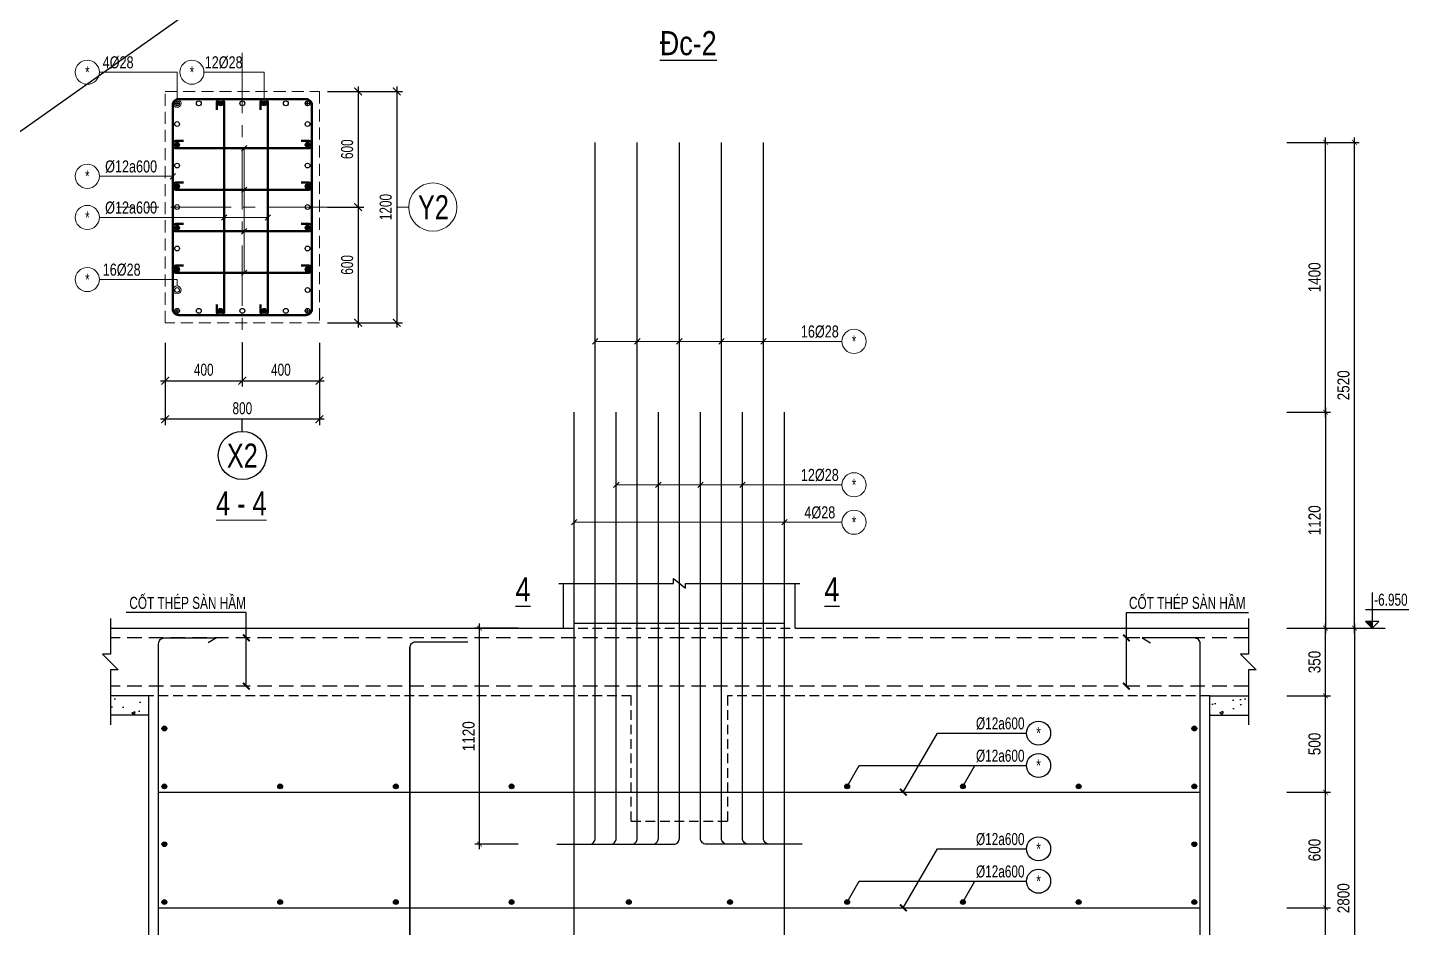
# Model space of a CAD drawing. Extents: x 71 to 2424299, y -14 to 1061502.
# Drawn here: x 1119203 to 1126381, y 524381 to 529046 of the extents above; entities that cross this region are included whole.
import ezdxf
from ezdxf.enums import TextEntityAlignment as Align

# ---------------------------------------------------------------- set-up
doc = ezdxf.new("R2010")
doc.units = 0
doc.header["$LTSCALE"] = 1000
doc.header["$MEASUREMENT"] = 0
doc.header["$PDMODE"] = 3
for name, pattern in [('CENTER', [2, 1.25, -0.25, 0.25, -0.25]), ('CENTER2', [1.125, 0.75, -0.125, 0.125, -0.125]), ('HIDDEN', [0.375, 0.25, -0.125])]:
    doc.linetypes.add(name, pattern=pattern)
doc.layers.get('0').update_dxf_attribs({"linetype": 'CONTINUOUS'})
doc.layers.get('Defpoints').update_dxf_attribs({"linetype": 'CONTINUOUS'})
for name, color, linetype in [('CDC.02.DIM', 1, 'CONTINUOUS'), ('CDC.03.BORDER', 3, 'CONTINUOUS'), ('CDC.04.HIDDEN', 8, 'HIDDEN'), ('CDC.05.STEEL', 4, 'CONTINUOUS'), ('CDC.06.TEXT', 2, 'CONTINUOUS'), ('CDC.10.HATCH', 9, 'CONTINUOUS'), ('CDC.11.NOTE', 8, 'CONTINUOUS'), ('CDC.14.STEELNUM', 9, 'CONTINUOUS'), ('KCS_BORDER', 3, 'CONTINUOUS'), ('KCS_STEEL_SNODE', 6, 'CONTINUOUS'), ('STEEL_NODE', 6, 'CONTINUOUS')]:
    doc.layers.add(name, color=color, linetype=linetype)
for name, color, linetype, lineweight in [('CDC_01.AXIS', 160, 'CENTER2', 13), ('CDC_02.DIM', 1, 'CONTINUOUS', 18), ('CDC_04.HIDDEN', 8, 'HIDDEN', 15), ('CDC_05.STEEL', 4, 'CONTINUOUS', 50), ('CDC_06.TEXT', 2, 'CONTINUOUS', 18), ('CDC_11.NOTE', 8, 'CONTINUOUS', 18), ('CDC_14.STEELNUM', 9, 'CONTINUOUS', 18)]:
    doc.layers.add(name, color=color, linetype=linetype, lineweight=lineweight)
doc.layers.add('KCS_Plotter', color=11, linetype='CONTINUOUS', plot=False)
doc.styles.add('ARIAL', font='arial.ttf', dxfattribs={"width": 0.8})
doc.styles.add('BIGTEXT', font='arial.ttf', dxfattribs={"width": 0.8})
doc.styles.add('KC_BIGTEXT', font='arial.ttf', dxfattribs={"width": 0.7})
doc.styles.add('KC_SMTEXT', font='arial.ttf', dxfattribs={"width": 0.7})
doc.styles.add('KCS_BIGTEXT', font='arial.ttf', dxfattribs={"width": 0.75})
doc.styles.add('KCS_SMTEXT', font='arial.ttf', dxfattribs={"width": 0.7})
doc.dimstyles.new('25', dxfattribs={"dimscale": 25, "dimtxt": 2.5, "dimasz": 1, "dimexe": 1, "dimexo": 0, "dimgap": 1, "dimtad": 1, "dimdec": 0, "dimdsep": 46, "dimtxsty": 'ARIAL', "dimblk": 'ARCHTICK', "dimcen": 1, "dimdle": 1, "dimclrd": 256, "dimclre": 256, "dimclrt": 2, "dimadec": 0, "dimazin": 0, "dimtfac": 0.00072, "dimtdec": 0, "dimtix": 1, "dimtmove": 2, "dimatfit": 3, "dimldrblk": 'ARCHTICK', "dimfxl": 1, "dimtolj": 1, "dimarcsym": 0})
doc.dimstyles.new('KCS_DIM25', dxfattribs={"dimscale": 25, "dimtxt": 2.5, "dimasz": 1.6, "dimexe": 1.2, "dimexo": 0, "dimgap": 1, "dimtad": 1, "dimdec": 0, "dimzin": 0, "dimdsep": 46, "dimtxsty": 'KCS_SMTEXT', "dimblk": 'ARCHTICK', "dimcen": 0, "dimdle": 1, "dimclrd": 256, "dimclre": 256, "dimclrt": 2, "dimadec": 0, "dimazin": 0, "dimtfac": 1, "dimtdec": 0, "dimtix": 1, "dimtmove": 2, "dimatfit": 3, "dimfxl": 1, "dimtolj": 1, "dimtzin": 0, "dimarcsym": 0})

# ---------------------------------------------------------------- blocks, each defined once
blk = doc.blocks.new('_ArchTick')
at = {"color": 0, "linetype": 'ByBlock', "const_width": 0.15}
blk.add_lwpolyline([(-0.5, -0.5), (0.5, 0.5)], dxfattribs=at)
blk = doc.blocks.new('*D148')
at = {"layer": 'CDC.02.DIM', "lineweight": -2, "transparency": 16777216}
for p, q in [((1125731.3, 524481.8), (1125956.3, 524481.8)), ((1125931.3, 523856.8), (1125931.3, 524506.8)), ((1125731.3, 523881.8), (1125956.3, 523881.8))]:
    blk.add_line(p, q, dxfattribs=at)
at = {"layer": 'Defpoints', "color": 0, "transparency": 16777216}
for p in [(1125731.3, 524481.8), (1125931.3, 524481.8), (1125731.3, 523881.8)]:
    blk.add_point(p, dxfattribs=at)
at = {"layer": 'CDC.02.DIM', "lineweight": -2, "transparency": 16777216, "xscale": 25, "yscale": 25, "zscale": 25}
for p, rotation in [((1125931.3, 524481.8), 90), ((1125931.3, 523881.8), 270)]:
    blk.add_blockref('_ArchTick', p, dxfattribs=dict(at, rotation=rotation))
at = {"layer": 'CDC.02.DIM', "color": 2, "transparency": 16777216, "insert": (1125874.4, 524181.8), "char_height": 62.5, "attachment_point": 5, "rotation": 90, "style": 'ARIAL'}
blk.add_mtext('\\A1;600', dxfattribs=at)
blk = doc.blocks.new('*D149')
at = {"layer": 'CDC.02.DIM', "lineweight": -2, "transparency": 16777216}
for p, q in [((1125731.3, 525081.8), (1125956.3, 525081.8)), ((1125931.3, 524456.8), (1125931.3, 525106.8)), ((1125731.3, 524481.8), (1125956.3, 524481.8))]:
    blk.add_line(p, q, dxfattribs=at)
at = {"layer": 'Defpoints', "color": 0, "transparency": 16777216}
for p in [(1125731.3, 525081.8), (1125931.3, 525081.8), (1125731.3, 524481.8)]:
    blk.add_point(p, dxfattribs=at)
at = {"layer": 'CDC.02.DIM', "lineweight": -2, "transparency": 16777216, "xscale": 25, "yscale": 25, "zscale": 25}
for p, rotation in [((1125931.3, 525081.8), 90), ((1125931.3, 524481.8), 270)]:
    blk.add_blockref('_ArchTick', p, dxfattribs=dict(at, rotation=rotation))
at = {"layer": 'CDC.02.DIM', "color": 2, "transparency": 16777216, "insert": (1125874.4, 524781.8), "char_height": 62.5, "attachment_point": 5, "rotation": 90, "style": 'ARIAL'}
blk.add_mtext('\\A1;600', dxfattribs=at)
blk = doc.blocks.new('*D150')
at = {"layer": 'CDC.02.DIM', "lineweight": -2, "transparency": 16777216}
for p, q in [((1125731.3, 525581.8), (1125956.3, 525581.8)), ((1125931.3, 525056.8), (1125931.3, 525606.8)), ((1125731.3, 525081.8), (1125956.3, 525081.8))]:
    blk.add_line(p, q, dxfattribs=at)
at = {"layer": 'Defpoints', "color": 0, "transparency": 16777216}
for p in [(1125731.3, 525581.8), (1125931.3, 525581.8), (1125731.3, 525081.8)]:
    blk.add_point(p, dxfattribs=at)
at = {"layer": 'CDC.02.DIM', "lineweight": -2, "transparency": 16777216, "xscale": 25, "yscale": 25, "zscale": 25}
for p, rotation in [((1125931.3, 525581.8), 90), ((1125931.3, 525081.8), 270)]:
    blk.add_blockref('_ArchTick', p, dxfattribs=dict(at, rotation=rotation))
at = {"layer": 'CDC.02.DIM', "color": 2, "transparency": 16777216, "insert": (1125874.4, 525331.8), "char_height": 62.5, "attachment_point": 5, "rotation": 90, "style": 'ARIAL'}
blk.add_mtext('\\A1;500', dxfattribs=at)
blk = doc.blocks.new('*D151')
at = {"layer": 'CDC.02.DIM', "lineweight": -2, "transparency": 16777216}
for p, q in [((1125731.3, 525931.8), (1125956.3, 525931.8)), ((1125931.3, 525556.8), (1125931.3, 525956.8)), ((1125731.3, 525581.8), (1125956.3, 525581.8))]:
    blk.add_line(p, q, dxfattribs=at)
at = {"layer": 'Defpoints', "color": 0, "transparency": 16777216}
for p in [(1125731.3, 525931.8), (1125931.3, 525931.8), (1125731.3, 525581.8)]:
    blk.add_point(p, dxfattribs=at)
at = {"layer": 'CDC.02.DIM', "lineweight": -2, "transparency": 16777216, "xscale": 25, "yscale": 25, "zscale": 25}
for p, rotation in [((1125931.3, 525931.8), 90), ((1125931.3, 525581.8), 270)]:
    blk.add_blockref('_ArchTick', p, dxfattribs=dict(at, rotation=rotation))
at = {"layer": 'CDC.02.DIM', "color": 2, "transparency": 16777216, "insert": (1125874.3, 525756.8), "char_height": 62.5, "attachment_point": 5, "rotation": 90, "style": 'ARIAL'}
blk.add_mtext('\\A1;350', dxfattribs=at)
blk = doc.blocks.new('*D152')
at = {"layer": 'CDC.02.DIM', "lineweight": -2, "transparency": 16777216}
for p, q in [((1125731.3, 525931.8), (1126106.3, 525931.8)), ((1126081.3, 525956.8), (1126081.3, 523106.8)), ((1125731.3, 523131.8), (1126106.3, 523131.8))]:
    blk.add_line(p, q, dxfattribs=at)
at = {"layer": 'Defpoints', "color": 0, "transparency": 16777216}
for p in [(1125731.3, 525931.8), (1125731.3, 523131.8), (1126081.3, 523131.8)]:
    blk.add_point(p, dxfattribs=at)
at = {"layer": 'CDC.02.DIM', "lineweight": -2, "transparency": 16777216, "xscale": 25, "yscale": 25, "zscale": 25}
for p, rotation in [((1126081.3, 525931.8), 90), ((1126081.3, 523131.8), 270)]:
    blk.add_blockref('_ArchTick', p, dxfattribs=dict(at, rotation=rotation))
at = {"layer": 'CDC.02.DIM', "color": 2, "transparency": 16777216, "insert": (1126024.4, 524531.8), "char_height": 62.5, "attachment_point": 5, "rotation": 90, "style": 'ARIAL'}
blk.add_mtext('\\A1;2800', dxfattribs=at)
blk = doc.blocks.new('*D190')
at = {"layer": 'CDC.02.DIM', "lineweight": -2, "transparency": 16777216}
for p, q in [((1121745.3, 525931.8), (1121520.3, 525931.8)), ((1121545.3, 524786.8), (1121545.3, 525956.8)), ((1121745.3, 524811.8), (1121520.3, 524811.8))]:
    blk.add_line(p, q, dxfattribs=at)
at = {"layer": 'Defpoints', "color": 0, "transparency": 16777216}
for p in [(1121545.3, 525931.8), (1121745.3, 525931.8), (1121745.3, 524811.8)]:
    blk.add_point(p, dxfattribs=at)
at = {"layer": 'CDC.02.DIM', "lineweight": -2, "transparency": 16777216, "xscale": 25, "yscale": 25, "zscale": 25}
for p, rotation in [((1121545.3, 525931.8), 90), ((1121545.3, 524811.8), 270)]:
    blk.add_blockref('_ArchTick', p, dxfattribs=dict(at, rotation=rotation))
at = {"layer": 'CDC.02.DIM', "color": 2, "transparency": 16777216, "insert": (1121488.4, 525371.8), "char_height": 62.5, "attachment_point": 5, "rotation": 90, "style": 'ARIAL'}
blk.add_mtext('\\A1;1120', dxfattribs=at)
blk = doc.blocks.new('*D2112')
at = {"layer": 'CDC_02.DIM', "color": 1, "lineweight": -2, "transparency": 16777216}
for p, q in [((1120757.6, 528716.2), (1120945.8, 528716.2)), ((1120915.8, 528741.2), (1120915.8, 528091.2)), ((1120757.6, 528116.2), (1120945.8, 528116.2))]:
    blk.add_line(p, q, dxfattribs=at)
at = {"layer": 'Defpoints', "color": 0, "transparency": 16777216}
for p in [(1120757.6, 528716.2), (1120757.6, 528116.2), (1120915.8, 528116.2)]:
    blk.add_point(p, dxfattribs=at)
at = {"layer": 'CDC_02.DIM', "color": 1, "lineweight": -2, "transparency": 16777216, "xscale": 40, "yscale": 40, "zscale": 40}
for p, rotation in [((1120915.8, 528716.2), 90), ((1120915.8, 528116.2), 270)]:
    blk.add_blockref('_ArchTick', p, dxfattribs=dict(at, rotation=rotation))
at = {"layer": 'CDC_02.DIM', "color": 2, "transparency": 16777216, "insert": (1120858.9, 528416.2), "char_height": 62.5, "attachment_point": 5, "rotation": 90, "style": 'KCS_SMTEXT'}
blk.add_mtext('\\A1;600', dxfattribs=at)
blk = doc.blocks.new('*D2113')
at = {"layer": 'CDC_02.DIM', "color": 1, "lineweight": -2, "transparency": 16777216}
for p, q in [((1120757.6, 528716.2), (1121145.8, 528716.2)), ((1121115.8, 528741.2), (1121115.8, 527491.2)), ((1120757.6, 527516.2), (1121145.8, 527516.2))]:
    blk.add_line(p, q, dxfattribs=at)
at = {"layer": 'Defpoints', "color": 0, "transparency": 16777216}
for p in [(1120757.6, 528716.2), (1120757.6, 527516.2), (1121115.8, 527516.2)]:
    blk.add_point(p, dxfattribs=at)
at = {"layer": 'CDC_02.DIM', "color": 1, "lineweight": -2, "transparency": 16777216, "xscale": 40, "yscale": 40, "zscale": 40}
for p, rotation in [((1121115.8, 528716.2), 90), ((1121115.8, 527516.2), 270)]:
    blk.add_blockref('_ArchTick', p, dxfattribs=dict(at, rotation=rotation))
at = {"layer": 'CDC_02.DIM', "color": 2, "transparency": 16777216, "insert": (1121058.9, 528116.2), "char_height": 62.5, "attachment_point": 5, "rotation": 90, "style": 'KCS_SMTEXT'}
blk.add_mtext('\\A1;1200', dxfattribs=at)
blk = doc.blocks.new('*D2114')
at = {"layer": 'CDC_02.DIM', "color": 1, "lineweight": -2, "transparency": 16777216}
for p, q in [((1120915.8, 528141.2), (1120915.8, 527491.2)), ((1120757.6, 528116.2), (1120945.8, 528116.2)), ((1120757.6, 527516.2), (1120945.8, 527516.2))]:
    blk.add_line(p, q, dxfattribs=at)
at = {"layer": 'Defpoints', "color": 0, "transparency": 16777216}
for p in [(1120757.6, 528116.2), (1120757.6, 527516.2), (1120915.8, 527516.2)]:
    blk.add_point(p, dxfattribs=at)
at = {"layer": 'CDC_02.DIM', "color": 1, "lineweight": -2, "transparency": 16777216, "xscale": 40, "yscale": 40, "zscale": 40}
for p, rotation in [((1120915.8, 528116.2), 90), ((1120915.8, 527516.2), 270)]:
    blk.add_blockref('_ArchTick', p, dxfattribs=dict(at, rotation=rotation))
at = {"layer": 'CDC_02.DIM', "color": 2, "transparency": 16777216, "insert": (1120858.9, 527816.2), "char_height": 62.5, "attachment_point": 5, "rotation": 90, "style": 'KCS_SMTEXT'}
blk.add_mtext('\\A1;600', dxfattribs=at)
blk = doc.blocks.new('*D2115')
at = {"layer": 'CDC_02.DIM', "color": 1, "lineweight": -2, "transparency": 16777216}
for p, q in [((1119915.4, 527411.9), (1119915.4, 527185.5)), ((1120315.4, 527411.9), (1120315.4, 527185.5)), ((1119890.4, 527215.5), (1120340.4, 527215.5))]:
    blk.add_line(p, q, dxfattribs=at)
at = {"layer": 'Defpoints', "color": 0, "transparency": 16777216}
for p in [(1119915.4, 527411.9), (1120315.4, 527411.9), (1120315.4, 527215.5)]:
    blk.add_point(p, dxfattribs=at)
at = {"layer": 'CDC_02.DIM', "color": 1, "lineweight": -2, "transparency": 16777216, "xscale": 40, "yscale": 40, "zscale": 40, "rotation": 180}
blk.add_blockref('_ArchTick', (1119915.4, 527215.5), dxfattribs=at)
at = {"layer": 'CDC_02.DIM', "color": 1, "lineweight": -2, "transparency": 16777216, "xscale": 40, "yscale": 40, "zscale": 40}
blk.add_blockref('_ArchTick', (1120315.4, 527215.5), dxfattribs=at)
at = {"layer": 'CDC_02.DIM', "color": 2, "transparency": 16777216, "insert": (1120115.4, 527272.4), "char_height": 62.5, "attachment_point": 5, "style": 'KCS_SMTEXT'}
blk.add_mtext('\\A1;400', dxfattribs=at)
blk = doc.blocks.new('*D2116')
at = {"layer": 'CDC_02.DIM', "color": 1, "lineweight": -2, "transparency": 16777216}
for p, q in [((1119915.4, 527411.9), (1119915.4, 526985.5)), ((1120715.4, 527411.9), (1120715.4, 526985.5)), ((1120740.4, 527015.5), (1119890.4, 527015.5))]:
    blk.add_line(p, q, dxfattribs=at)
at = {"layer": 'Defpoints', "color": 0, "transparency": 16777216}
for p in [(1119915.4, 527411.9), (1120715.4, 527411.9), (1119915.4, 527015.5)]:
    blk.add_point(p, dxfattribs=at)
at = {"layer": 'CDC_02.DIM', "color": 1, "lineweight": -2, "transparency": 16777216, "xscale": 40, "yscale": 40, "zscale": 40, "rotation": 180}
blk.add_blockref('_ArchTick', (1119915.4, 527015.5), dxfattribs=at)
at = {"layer": 'CDC_02.DIM', "color": 1, "lineweight": -2, "transparency": 16777216, "xscale": 40, "yscale": 40, "zscale": 40}
blk.add_blockref('_ArchTick', (1120715.4, 527015.5), dxfattribs=at)
at = {"layer": 'CDC_02.DIM', "color": 2, "transparency": 16777216, "insert": (1120315.4, 527072.4), "char_height": 62.5, "attachment_point": 5, "style": 'KCS_SMTEXT'}
blk.add_mtext('\\A1;800', dxfattribs=at)
blk = doc.blocks.new('KC_SNODE_2')
at = {"layer": 'KCS_STEEL_SNODE', "color": 3}
blk.add_circle((0, 0), 12.5, dxfattribs=at)
blk = doc.blocks.new('_Axis name')
at = {"layer": 'CDC.02.DIM'}
blk.add_line((0, 2.5), (0, 0), dxfattribs=at)
blk.add_circle((0, 7.5), 5, dxfattribs=at)
at = {"layer": 'CDC.02.DIM', "color": 4, "style": 'BIGTEXT', "width": 0.75}
blk.add_attdef('.', text='', height=5, dxfattribs=at).set_placement((0, 7.5), align=Align.MIDDLE)
blk = doc.blocks.new('*D2117')
at = {"layer": 'CDC_02.DIM', "color": 1, "lineweight": -2, "transparency": 16777216}
for p, q in [((1120315.4, 527411.9), (1120315.4, 527185.5)), ((1120715.4, 527411.9), (1120715.4, 527185.5)), ((1120290.4, 527215.5), (1120740.4, 527215.5))]:
    blk.add_line(p, q, dxfattribs=at)
at = {"layer": 'Defpoints', "color": 0, "transparency": 16777216}
for p in [(1120315.4, 527411.9), (1120715.4, 527411.9), (1120715.4, 527215.5)]:
    blk.add_point(p, dxfattribs=at)
at = {"layer": 'CDC_02.DIM', "color": 1, "lineweight": -2, "transparency": 16777216, "xscale": 40, "yscale": 40, "zscale": 40, "rotation": 180}
blk.add_blockref('_ArchTick', (1120315.4, 527215.5), dxfattribs=at)
at = {"layer": 'CDC_02.DIM', "color": 1, "lineweight": -2, "transparency": 16777216, "xscale": 40, "yscale": 40, "zscale": 40}
blk.add_blockref('_ArchTick', (1120715.4, 527215.5), dxfattribs=at)
at = {"layer": 'CDC_02.DIM', "color": 2, "transparency": 16777216, "insert": (1120515.4, 527272.4), "char_height": 62.5, "attachment_point": 5, "style": 'KCS_SMTEXT'}
blk.add_mtext('\\A1;400', dxfattribs=at)
blk = doc.blocks.new('KC_SNODE')
at = {"layer": 'KCS_STEEL_SNODE'}
blk.add_hatch(color=256, dxfattribs=at).paths.add_polyline_path([(12.5, 0, 1), (-12.5, 0, 1)])
blk.add_circle((0, 0), 12.5, dxfattribs=at)
blk = doc.blocks.new('*D2124')
at = {"layer": 'CDC.02.DIM', "lineweight": -2, "transparency": 16777216}
for p, q in [((1125731.3, 527051.8), (1125956.3, 527051.8)), ((1125931.3, 527076.8), (1125931.3, 525906.8)), ((1125731.3, 525931.8), (1125956.3, 525931.8))]:
    blk.add_line(p, q, dxfattribs=at)
at = {"layer": 'Defpoints', "color": 0, "transparency": 16777216}
for p in [(1125731.3, 527051.8), (1125731.3, 525931.8), (1125931.3, 525931.8)]:
    blk.add_point(p, dxfattribs=at)
at = {"layer": 'CDC.02.DIM', "lineweight": -2, "transparency": 16777216, "xscale": 25, "yscale": 25, "zscale": 25}
for p, rotation in [((1125931.3, 527051.8), 90), ((1125931.3, 525931.8), 270)]:
    blk.add_blockref('_ArchTick', p, dxfattribs=dict(at, rotation=rotation))
at = {"layer": 'CDC.02.DIM', "color": 2, "transparency": 16777216, "insert": (1125874.4, 526491.8), "char_height": 62.5, "attachment_point": 5, "rotation": 90, "style": 'ARIAL'}
blk.add_mtext('\\A1;1120', dxfattribs=at)
blk = doc.blocks.new('*D2125')
at = {"layer": 'CDC.02.DIM', "lineweight": -2, "transparency": 16777216}
for p, q in [((1125731.3, 528451.8), (1125956.3, 528451.8)), ((1125931.3, 527026.8), (1125931.3, 528476.8)), ((1125731.3, 527051.8), (1125956.3, 527051.8))]:
    blk.add_line(p, q, dxfattribs=at)
at = {"layer": 'Defpoints', "color": 0, "transparency": 16777216}
for p in [(1125731.3, 528451.8), (1125931.3, 528451.8), (1125731.3, 527051.8)]:
    blk.add_point(p, dxfattribs=at)
at = {"layer": 'CDC.02.DIM', "lineweight": -2, "transparency": 16777216, "xscale": 25, "yscale": 25, "zscale": 25}
for p, rotation in [((1125931.3, 528451.8), 90), ((1125931.3, 527051.8), 270)]:
    blk.add_blockref('_ArchTick', p, dxfattribs=dict(at, rotation=rotation))
at = {"layer": 'CDC.02.DIM', "color": 2, "transparency": 16777216, "insert": (1125874.4, 527751.8), "char_height": 62.5, "attachment_point": 5, "rotation": 90, "style": 'ARIAL'}
blk.add_mtext('\\A1;1400', dxfattribs=at)
blk = doc.blocks.new('*D2126')
at = {"layer": 'CDC.02.DIM', "lineweight": -2, "transparency": 16777216}
for p, q in [((1125731.3, 528451.8), (1126106.3, 528451.8)), ((1126081.3, 525906.8), (1126081.3, 528476.8)), ((1125731.3, 525931.8), (1126106.3, 525931.8))]:
    blk.add_line(p, q, dxfattribs=at)
at = {"layer": 'Defpoints', "color": 0, "transparency": 16777216}
for p in [(1125731.3, 528451.8), (1126081.3, 528451.8), (1125731.3, 525931.8)]:
    blk.add_point(p, dxfattribs=at)
at = {"layer": 'CDC.02.DIM', "lineweight": -2, "transparency": 16777216, "xscale": 25, "yscale": 25, "zscale": 25}
for p, rotation in [((1126081.3, 528451.8), 90), ((1126081.3, 525931.8), 270)]:
    blk.add_blockref('_ArchTick', p, dxfattribs=dict(at, rotation=rotation))
at = {"layer": 'CDC.02.DIM', "color": 2, "transparency": 16777216, "insert": (1126024.4, 527191.8), "char_height": 62.5, "attachment_point": 5, "rotation": 90, "style": 'ARIAL'}
blk.add_mtext('\\A1;2520', dxfattribs=at)

msp = doc.modelspace()

# ---------------------------------------------------------------- hatches: boundary and pattern name
at = {"layer": 'CDC.10.HATCH'}
h = msp.add_hatch(dxfattribs=at)
h.set_pattern_fill('AR-CONC', color=256, scale=25, style=0)
h.set_pattern_definition([(50, (-36892.19, 14825.6), (179.315046, -15.688034), [18.75, -206.25]), (355, (-36892.19, 14825.6), (-34.687833, 188.048033), [15, -165]), (100.4514, (-36877.24, 14824.3), (144.627345, 172.359886), [15.935047, -175.285528]), (46.1842, (-36892.19, 14875.6), (266.810262, -41.379754), [28.125, -309.375]), (96.6356, (-36869.95, 14872.15), (233.665676, 243.52947), [23.90257, -262.92825]), (351.1842, (-36892.2, 14875.6), (233.665486, 243.52965), [22.5, -247.5]), (21, (-36867.19, 14863.1), (149.226763, -100.654723), [18.75, -206.25]), (326, (-36867.19, 14863.1), (60.828833, 181.28751), [15, -165]), (71.4514, (-36854.75, 14854.71), (210.055657, 80.632624), [15.935047, -175.285528]), (37.5, (-36892.19, 14825.6), (3.0399638, 83.2234635), [0, -163, 0, -167.5, 0, -165.625]), (7.5, (-36892.19, 14825.6), (65.7673844, 98.602928), [0, -95.5, 0, -159.25, 0, -63.125]), (327.5, (-36947.94, 14825.6), (133.455609, -5.638718), [0, -62.5, 0, -195, 0, -258.75]), (317.5, (-36972.94, 14825.6), (145.796542, 25.026246), [0, -81.25, 0, -129.5, 0, -183.75])])
h.paths.add_polyline_path([(1119831.28, 525581.8), (1119631.28, 525581.8), (1119631.28, 525481.8), (1119831.28, 525481.8)])
h = msp.add_hatch(dxfattribs=at)
h.set_pattern_fill('AR-CONC', color=256, scale=25, style=0)
h.set_pattern_definition([(50, (-36192.19, 14825.6), (179.315046, -15.688034), [18.75, -206.25]), (355, (-36192.19, 14825.6), (-34.687833, 188.048033), [15, -165]), (100.4514, (-36177.24, 14824.3), (144.627345, 172.359886), [15.935047, -175.285528]), (46.1842, (-36192.19, 14875.6), (266.810262, -41.379754), [28.125, -309.375]), (96.6356, (-36169.95, 14872.15), (233.665676, 243.52947), [23.90257, -262.92825]), (351.1842, (-36192.2, 14875.6), (233.665486, 243.52965), [22.5, -247.5]), (21, (-36167.19, 14863.1), (149.226763, -100.654723), [18.75, -206.25]), (326, (-36167.19, 14863.1), (60.828833, 181.28751), [15, -165]), (71.4514, (-36154.75, 14854.71), (210.055657, 80.632624), [15.935047, -175.285528]), (37.5, (-36192.19, 14825.6), (3.0399638, 83.2234635), [0, -163, 0, -167.5, 0, -165.625]), (7.5, (-36192.19, 14825.6), (65.7673844, 98.602928), [0, -95.5, 0, -159.25, 0, -63.125]), (327.5, (-36247.94, 14825.6), (133.455609, -5.638718), [0, -62.5, 0, -195, 0, -258.75]), (317.5, (-36272.94, 14825.6), (145.796542, 25.026246), [0, -81.25, 0, -129.5, 0, -183.75])])
h.paths.add_polyline_path([(1125531.28, 525581.8), (1125331.28, 525581.8), (1125331.28, 525481.8), (1125531.28, 525481.8)])
at = {"layer": 'CDC.11.NOTE'}
msp.add_hatch(color=256, dxfattribs=at).paths.add_polyline_path([(1126173.45, 525966.8), (1126138.45, 525966.8), (1126173.45, 525931.8)])

# ---------------------------------------------------------------- linework, layer by layer
at = {"layer": 'CDC.03.BORDER'}
for p, q in [((1120311.03, 528406.83), (1120339.15, 528434.95)), ((1119941.3, 528261.66), (1119969.42, 528289.79)), ((1120311.03, 528191.62), (1120339.15, 528219.75)), ((1120207.07, 528048.28), (1120235.19, 528076.41)), ((1120433.61, 528048.28), (1120461.73, 528076.41)), ((1120311.03, 527976.42), (1120339.15, 528004.55)), ((1120311.03, 527761.22), (1120339.15, 527789.34)), ((1122131.22, 527405.73), (1122159.34, 527433.85)), ((1122349.22, 527405.73), (1122377.34, 527433.85)), ((1122567.22, 527405.73), (1122595.34, 527433.85)), ((1122785.22, 527405.73), (1122813.34, 527433.85)), ((1123003.22, 527405.73), (1123031.34, 527433.85)), ((1122240.22, 526661.74), (1122268.34, 526689.87)), ((1122458.22, 526661.74), (1122486.34, 526689.87)), ((1122676.22, 526661.74), (1122704.34, 526689.87)), ((1122894.22, 526661.74), (1122922.34, 526689.87)), ((1122022.22, 526467.59), (1122050.34, 526495.71)), ((1123112.22, 526467.59), (1123140.34, 526495.71)), ((1121981.28, 525931.8), (1121981.28, 526164.69)), ((1123181.28, 525931.8), (1123181.28, 526164.69)), ((1119631.28, 525931.8), (1121981.28, 525931.8)), ((1123181.28, 525931.8), (1125531.28, 525931.8)), ((1119831.28, 523131.8), (1119831.28, 525581.8)), ((1125331.28, 523131.8), (1125331.28, 525581.8))]:
    msp.add_line(p, q, dxfattribs=at)
at = {"layer": 'CDC.04.HIDDEN', "ltscale": 0.2}
for p, q in [((1121981.28, 525931.8), (1123181.28, 525931.8)), ((1122331.28, 525581.8), (1119831.28, 525581.8)), ((1122331.28, 524931.8), (1122331.28, 525581.8)), ((1125331.28, 525581.8), (1122831.28, 525581.8)), ((1122831.28, 525581.8), (1122831.28, 524931.8)), ((1122331.28, 524931.8), (1122831.28, 524931.8))]:
    msp.add_line(p, q, dxfattribs=at)
at = {"layer": 'CDC.05.STEEL', "ltscale": 0.3}
for p, q in [((1123126.28, 525956.8), (1122036.28, 525956.8)), ((1120181.28, 525881.8), (1120137.98, 525856.8)), ((1124981.28, 525881.8), (1125024.58, 525856.8)), ((1119881.28, 525081.8), (1125281.28, 525081.8)), ((1119881.28, 524481.8), (1125281.28, 524481.8))]:
    msp.add_line(p, q, dxfattribs=at)
at = {"layer": 'CDC.05.STEEL', "linetype": 'HIDDEN', "ltscale": 0.3}
for p, q in [((1125531.28, 525881.8), (1119631.28, 525881.8)), ((1125531.28, 525631.8), (1119631.28, 525631.8))]:
    msp.add_line(p, q, dxfattribs=at)
at = {"layer": 'CDC.05.STEEL', "ltscale": 0.3}
for points in [[(1121945.28, 524811.8), (1122115.28, 524811.8, 0.4142136), (1122145.28, 524841.8), (1122145.28, 528451.8)], [(1122163.28, 524811.8), (1122333.28, 524811.8, 0.4142136), (1122363.28, 524841.8), (1122363.28, 528451.8)], [(1122381.28, 524811.8), (1122551.28, 524811.8, 0.4142136), (1122581.28, 524841.8), (1122581.28, 528451.8)], [(1122999.28, 524811.8), (1122829.28, 524811.8, -0.4142136), (1122799.28, 524841.8), (1122799.28, 528451.8)], [(1123217.28, 524811.8), (1123047.28, 524811.8, -0.4142136), (1123017.28, 524841.8), (1123017.28, 528451.8)], [(1121836.28, 523338.8), (1122006.28, 523338.8, 0.4142136), (1122036.28, 523368.8), (1122036.28, 527051.8)], [(1122890.28, 524811.8), (1122720.28, 524811.8, -0.4142136), (1122690.28, 524841.8), (1122690.28, 527051.8)], [(1119881.28, 523311.8), (1119881.28, 525851.8, -0.4142136), (1119911.28, 525881.8), (1120181.28, 525881.8)], [(1121184.53, 523368.8), (1121184.53, 525831.8, -0.4142136), (1121214.53, 525861.8), (1121484.53, 525861.8)], [(1121184.53, 525831.8), (1121184.53, 523368.8, 0.4142136), (1121214.53, 523338.8), (1121484.53, 523338.8)], [(1125281.28, 523311.8), (1125281.28, 525851.8, 0.4142136), (1125251.28, 525881.8), (1124981.28, 525881.8)]]:
    msp.add_lwpolyline(points, format="xyb", dxfattribs=at)
at = {"layer": 'CDC.05.STEEL', "ltscale": 0.3, "elevation": 0}
for points in [[(1122054.28, 524811.8), (1122224.28, 524811.8, 0.4142136), (1122254.28, 524841.8), (1122254.28, 527051.8)], [(1122272.28, 524811.8), (1122442.28, 524811.8, 0.4142136), (1122472.28, 524841.8), (1122472.28, 527051.8)], [(1123108.28, 524811.8), (1122938.28, 524811.8, -0.4142136), (1122908.28, 524841.8), (1122908.28, 527051.8)], [(1123326.28, 523338.8), (1123156.28, 523338.8, -0.4142136), (1123126.28, 523368.8), (1123126.28, 527051.8)]]:
    msp.add_lwpolyline(points, format="xyb", dxfattribs=at)
at = {"layer": 'CDC.05.STEEL', "const_width": 12.3}
for points in [[(1119911.28, 525417.96, 1), (1119911.28, 525405.65, 1)], [(1125251.28, 525417.96, -1), (1125251.28, 525405.65, -1)], [(1119911.28, 525117.96, 1), (1119911.28, 525105.65, 1)], [(1120511.28, 525117.96, 1), (1120511.28, 525105.65, 1)], [(1121111.28, 525117.96, 1), (1121111.28, 525105.65, 1)], [(1121711.28, 525117.96, 1), (1121711.28, 525105.65, 1)], [(1123451.28, 525117.96, -1), (1123451.28, 525105.65, -1)], [(1124051.28, 525117.96, -1), (1124051.28, 525105.65, -1)], [(1124651.28, 525117.96, -1), (1124651.28, 525105.65, -1)], [(1125251.28, 525117.96, -1), (1125251.28, 525105.65, -1)], [(1119911.28, 524817.96, 1), (1119911.28, 524805.65, 1)], [(1125251.28, 524817.96, -1), (1125251.28, 524805.65, -1)], [(1119911.28, 524517.96, 1), (1119911.28, 524505.65, 1)], [(1120511.28, 524517.96, 1), (1120511.28, 524505.65, 1)], [(1121111.28, 524517.96, 1), (1121111.28, 524505.65, 1)], [(1121711.28, 524517.96, 1), (1121711.28, 524505.65, 1)], [(1122319.03, 524517.96, 1), (1122319.03, 524505.65, 1)], [(1122843.53, 524517.96, -1), (1122843.53, 524505.65, -1)], [(1123451.28, 524517.96, -1), (1123451.28, 524505.65, -1)], [(1124051.28, 524517.96, -1), (1124051.28, 524505.65, -1)], [(1124651.28, 524517.96, -1), (1124651.28, 524505.65, -1)], [(1125251.28, 524517.96, -1), (1125251.28, 524505.65, -1)]]:
    msp.add_lwpolyline(points, format="xyb", close=True, dxfattribs=at)
at = {"layer": 'CDC.05.STEEL'}
for centre in [(1119911.28, 525411.8), (1125251.28, 525411.8), (1119911.28, 525111.8), (1120511.28, 525111.8), (1121111.28, 525111.8), (1121711.28, 525111.8), (1123451.28, 525111.8), (1124051.28, 525111.8), (1124651.28, 525111.8), (1125251.28, 525111.8), (1119911.28, 524811.8), (1125251.28, 524811.8), (1119911.28, 524511.8), (1120511.28, 524511.8), (1121111.28, 524511.8), (1121711.28, 524511.8), (1122319.03, 524511.8), (1122843.53, 524511.8), (1123451.28, 524511.8), (1124051.28, 524511.8), (1124651.28, 524511.8), (1125251.28, 524511.8)]:
    msp.add_circle(centre, 12.53, dxfattribs=at)
at = {"layer": 'CDC.11.NOTE'}
for p, q in [((1126173.45, 526118.1), (1126173.45, 525931.8)), ((1126138.64, 526029.29), (1126363.71, 526029.29)), ((1126106.28, 525931.8), (1126240.61, 525931.8)), ((1119831.28, 525581.8), (1119631.28, 525581.8)), ((1125331.28, 525581.8), (1125531.28, 525581.8)), ((1119831.28, 525481.8), (1119631.28, 525481.8)), ((1125331.28, 525481.8), (1125531.28, 525481.8))]:
    msp.add_line(p, q, dxfattribs=at)
for points in [[(1119631.28, 525981.8), (1119631.28, 525796.8), (1119591.28, 525796.8), (1119671.28, 525716.8), (1119631.28, 525716.8), (1119631.28, 525431.8)], [(1120335.99, 525631.8), (1120335.99, 526012.7), (1119712.36, 526012.7)], [(1124898.82, 525631.8), (1124898.82, 526012.7), (1125532.49, 526012.7)], [(1125531.28, 525981.8), (1125531.28, 525796.8), (1125491.28, 525796.8), (1125571.28, 525716.8), (1125531.28, 525716.8), (1125531.28, 525431.8)], [(1126138.45, 525966.8), (1126173.45, 525931.8), (1126208.45, 525966.8), (1126138.45, 525966.8)], [(1123742.14, 525081.8), (1123918.87, 525387.91), (1124380.99, 525387.91)], [(1123451.28, 525111.8), (1123513.8, 525220.1), (1124380.99, 525220.1)], [(1124051.28, 525111.8), (1124113.8, 525220.1), (1124380.99, 525220.1)], [(1123742.14, 524481.8), (1123918.87, 524787.91), (1124380.99, 524787.91)], [(1123451.28, 524511.8), (1123513.8, 524620.1), (1124380.99, 524620.1)], [(1124051.28, 524511.8), (1124113.8, 524620.1), (1124380.99, 524620.1)]]:
    msp.add_lwpolyline(points, dxfattribs=at)
at = {"layer": 'CDC.11.NOTE', "const_width": 10}
for points in [[(1120318.82, 525898.97), (1120353.15, 525864.64)], [(1124881.65, 525898.97), (1124915.98, 525864.64)], [(1120318.82, 525648.97), (1120353.15, 525614.64)], [(1124881.65, 525648.97), (1124915.98, 525614.64)], [(1123724.98, 525098.97), (1123759.3, 525064.64)], [(1123724.98, 524498.97), (1123759.3, 524464.64)]]:
    msp.add_lwpolyline(points, dxfattribs=at)
at = {"layer": 'CDC.14.STEELNUM'}
for centre in [(1124443.49, 525387.91), (1124443.49, 525220.1), (1124443.49, 524787.91), (1124443.49, 524620.1)]:
    msp.add_circle(centre, 62.5, dxfattribs=at)
at = {"layer": 'CDC_01.AXIS', "linetype": 'CENTER', "ltscale": 0.25}
for p, q in [((1120315.36, 528916.21), (1120315.36, 527314.86)), ((1120757.59, 528116.21), (1119666.93, 528116.21))]:
    msp.add_line(p, q, dxfattribs=at)
at = {"layer": 'CDC_02.DIM'}
msp.add_line((1121115.78, 528116.21), (1121178.28, 528116.21), dxfattribs=at)
msp.add_circle((1121303.28, 528116.21), 125, dxfattribs=at)
at = {"layer": 'CDC_04.HIDDEN', "ltscale": 0.25}
msp.add_lwpolyline([(1120715.36, 528716.21), (1120715.36, 527516.21), (1119915.36, 527516.21), (1119915.36, 528716.21)], close=True, dxfattribs=at)
at = {"layer": 'CDC_05.STEEL'}
msp.add_lwpolyline([(1119955.36, 528646.21), (1119955.36, 527586.21, 0.4142136), (1119985.36, 527556.21), (1120645.62, 527556.21, 0.4142136), (1120675.62, 527586.21), (1120675.62, 528646.21, 0.4142136), (1120645.62, 528676.21), (1119985.36, 528676.21, 0.4142136)], format="xyb", close=True, dxfattribs=at)
for points in [[(1120182.98, 527611.32), (1120182.98, 527571.95, 0.4142136), (1120199.23, 527555.69), (1120204.87, 527555.69, 0.4142136), (1120221.13, 527571.95), (1120221.13, 528659.95, 0.4142136), (1120204.87, 528676.21), (1120199.23, 528676.21, 0.4142136), (1120182.98, 528659.95), (1120182.98, 528620.9)], [(1120409.52, 527611.32), (1120409.52, 527571.95, 0.4142136), (1120425.77, 527555.69), (1120431.41, 527555.69, 0.4142136), (1120447.67, 527571.95), (1120447.67, 528659.95, 0.4142136), (1120431.41, 528676.21), (1120425.77, 528676.21, 0.4142136), (1120409.52, 528659.95), (1120409.52, 528620.9)], [(1120010.73, 528459.04), (1119971.36, 528459.04, 0.4142136), (1119955.1, 528442.78), (1119955.1, 528437.14, 0.4142136), (1119971.36, 528420.89), (1120659.36, 528420.89, 0.4142136), (1120675.62, 528437.14), (1120675.62, 528442.78, 0.4142136), (1120659.36, 528459.04), (1120620.31, 528459.04)], [(1120010.73, 528243.84), (1119971.36, 528243.84, 0.4142136), (1119955.1, 528227.58), (1119955.1, 528221.94, 0.4142136), (1119971.36, 528205.69), (1120659.36, 528205.69, 0.4142136), (1120675.62, 528221.94), (1120675.62, 528227.58, 0.4142136), (1120659.36, 528243.84), (1120620.31, 528243.84)], [(1120010.73, 528028.64), (1119971.36, 528028.64, 0.4142136), (1119955.1, 528012.38), (1119955.1, 528006.74, 0.4142136), (1119971.36, 527990.48), (1120659.36, 527990.48, 0.4142136), (1120675.62, 528006.74), (1120675.62, 528012.38, 0.4142136), (1120659.36, 528028.64), (1120620.31, 528028.64)], [(1120010.73, 527813.43), (1119971.36, 527813.43, 0.4142136), (1119955.1, 527797.18), (1119955.1, 527791.54, 0.4142136), (1119971.36, 527775.28), (1120659.36, 527775.28, 0.4142136), (1120675.62, 527791.54), (1120675.62, 527797.18, 0.4142136), (1120659.36, 527813.43), (1120620.31, 527813.43)]]:
    msp.add_lwpolyline(points, format="xyb", dxfattribs=at)
at = {"layer": 'CDC_11.NOTE'}
for p, q in [((1120325.09, 528420.89), (1120325.09, 527775.28)), ((1122145.28, 527419.79), (1123424.16, 527419.79)), ((1122254.28, 526675.81), (1123424.16, 526675.81)), ((1122036.28, 526481.65), (1123424.16, 526481.65))]:
    msp.add_line(p, q, dxfattribs=at)
for points in [[(1119977.1, 528675.05), (1119977.1, 528815.54), (1119574.25, 528815.54)], [(1120428.01, 528654.01), (1120428.13, 528815.54), (1120116.42, 528815.54)], [(1119955.36, 528275.73), (1119574.25, 528275.73)], [(1120447.67, 528062.35), (1119574.25, 528062.35)], [(1119977.1, 527707.15), (1119977.1, 527740.37), (1119574.25, 527740.37)]]:
    msp.add_lwpolyline(points, dxfattribs=at)
at = {"layer": 'CDC_11.NOTE', "color": 1}
for centre in [(1119977.1, 528654.21), (1119977.1, 527686.32)]:
    msp.add_circle(centre, 20.83, dxfattribs=at)
at = {"layer": 'CDC_14.STEELNUM'}
for centre in [(1119511.75, 528815.54), (1120053.92, 528815.54), (1119511.75, 528275.73), (1119511.75, 528062.35), (1119511.75, 527740.37), (1123486.66, 527419.79), (1123486.66, 526675.81), (1123486.66, 526481.65)]:
    msp.add_circle(centre, 62.5, dxfattribs=at)
at = {"layer": 'KCS_BORDER', "color": 1}
msp.add_lwpolyline([(1121956.28, 526164.69), (1122550.03, 526164.69), (1122550.03, 526189.69), (1122612.53, 526139.69), (1122612.53, 526164.69), (1123206.28, 526164.69)], dxfattribs=at)
at = {"layer": 'KCS_Plotter'}
msp.add_line((1130204.55, 536307.16), (1109179.55, 521457.16), dxfattribs=at)
at = {"layer": 'STEEL_NODE'}
for p, q in [((1119964.6, 528654.21), (1119989.6, 528654.21)), ((1119977.1, 528641.71), (1119977.1, 528666.71)), ((1120641.13, 528654.21), (1120666.13, 528654.21)), ((1120653.63, 528641.71), (1120653.63, 528666.71)), ((1119964.6, 527578.2), (1119989.6, 527578.2)), ((1119977.1, 527565.7), (1119977.1, 527590.7)), ((1120641.13, 527578.2), (1120666.13, 527578.2)), ((1120653.63, 527565.7), (1120653.63, 527590.7))]:
    msp.add_line(p, q, dxfattribs=at)

# ---------------------------------------------------------------- block references
at = {"layer": 'CDC_02.DIM'}
ref = msp.add_blockref('_Axis name', (1120315.36, 527015.52), dxfattribs=dict(at, xscale=25, yscale=25, zscale=25, rotation=180))
ref.add_attrib('.', 'X2', dxfattribs={"color": 4, "height": 125, "style": 'KCS_BIGTEXT', "width": 0.75}).set_placement((1120315.36, 526828.02), align=Align.MIDDLE)
at = {"layer": 'STEEL_NODE'}
for name, p in [('KC_SNODE_2', (1119977.1, 528654.21)), ('KC_SNODE_2', (1120089.85, 528654.21)), ('KC_SNODE', (1120202.5, 528654.01)), ('KC_SNODE_2', (1120202.61, 528654.21)), ('KC_SNODE_2', (1120315.36, 528654.21)), ('KC_SNODE', (1120428.01, 528654.01)), ('KC_SNODE_2', (1120428.12, 528654.21)), ('KC_SNODE_2', (1120540.87, 528654.21)), ('KC_SNODE_2', (1119977.1, 528546.61)), ('KC_SNODE_2', (1119977.1, 528439.01)), ('KC_SNODE', (1119977.1, 528439.01)), ('KC_SNODE', (1120653.63, 528439.01)), ('KC_SNODE_2', (1119977.1, 528331.41)), ('KC_SNODE_2', (1119977.1, 528223.81)), ('KC_SNODE', (1119977.1, 528223.81)), ('KC_SNODE', (1120653.63, 528223.81)), ('KC_SNODE_2', (1119977.1, 528116.21)), ('KC_SNODE_2', (1119977.1, 528008.61)), ('KC_SNODE', (1119977.1, 528008.61)), ('KC_SNODE', (1120653.63, 528008.61)), ('KC_SNODE_2', (1119977.1, 527901.01)), ('KC_SNODE_2', (1119977.1, 527793.41)), ('KC_SNODE', (1119977.1, 527793.41)), ('KC_SNODE', (1120653.63, 527793.41)), ('KC_SNODE_2', (1119977.1, 527685.8)), ('KC_SNODE', (1120202.5, 527578)), ('KC_SNODE', (1120428.01, 527578))]:
    msp.add_blockref(name, p, dxfattribs=at)
at = {"layer": 'STEEL_NODE', "rotation": 180}
for p in [(1120653.63, 528654.21), (1120653.63, 528546.61), (1120653.63, 528439.01), (1120653.63, 528331.41), (1120653.63, 528223.81), (1120653.63, 528116.21), (1120653.63, 528008.61), (1120653.63, 527901.01), (1120653.63, 527793.41), (1120653.63, 527685.8), (1119977.1, 527578.2), (1120089.85, 527578.2), (1120202.61, 527578.2), (1120315.36, 527578.2), (1120428.12, 527578.2), (1120540.87, 527578.2), (1120653.63, 527578.2)]:
    msp.add_blockref('KC_SNODE_2', p, dxfattribs=at)

# ---------------------------------------------------------------- texts
at = {"layer": 'CDC.06.TEXT', "style": 'ARIAL'}
for s, height, width, p in [('%%UĐc-2', 125, 0.8, (1122627.19, 528966.25)), ('%%U4', 125, 0.8, (1121770.57, 526133.91)), ('%%U4', 125, 0.8, (1123371.78, 526133.91)), ('CỐT THÉP SÀN HẦM', 62.5, 0.7, (1120031.83, 526063.47)), ('CỐT THÉP SÀN HẦM', 62.5, 0.7, (1125214.53, 526063.47)), ('-6.950', 62.5, 0.7, (1126270.27, 526080.06)), ('%%C12a600', 62.5, 0.7, (1124244.88, 525438.68)), ('%%C12a600', 62.5, 0.7, (1124244.88, 525270.87)), ('%%C12a600', 62.5, 0.7, (1124244.88, 524838.68)), ('%%C12a600', 62.5, 0.7, (1124244.88, 524670.87))]:
    msp.add_text(s, height=height, dxfattribs=dict(at, width=width)).set_placement(p, align=Align.MIDDLE_CENTER)
at = {"layer": 'CDC.14.STEELNUM', "style": 'ARIAL', "width": 0.7}
for p in [(1124443.49, 525387.91), (1124443.49, 525220.1), (1124443.49, 524787.91), (1124443.49, 524620.1)]:
    msp.add_text('*', height=62.5, dxfattribs=at).set_placement(p, align=Align.MIDDLE_CENTER)
at = {"layer": 'CDC_02.DIM', "color": 4, "style": 'KCS_BIGTEXT', "text_generation_flag": 6, "width": 0.75}
msp.add_attdef('Y2', text='.', height=125, rotation=180, dxfattribs=at).set_placement((1121306.2, 528116.21), align=Align.MIDDLE)
at = {"layer": 'CDC_06.TEXT', "style": 'KC_SMTEXT', "width": 0.75}
for s, p in [('4%%C28', (1119671.48, 528835.54)), ('12%%C28', (1120218.63, 528835.54)), ('%%C12a600', (1119738.79, 528295.73)), ('%%C12a600', (1119738.79, 528082.35)), ('16%%C28', (1119689.88, 527760.37)), ('16%%C28', (1123309.47, 527439.79)), ('12%%C28', (1123309.47, 526695.81)), ('4%%C28', (1123309.47, 526501.65))]:
    msp.add_text(s, height=62.5, dxfattribs=at).set_placement(p, align=Align.CENTER)
at = {"layer": 'CDC_06.TEXT', "color": 4, "style": 'KC_BIGTEXT', "width": 0.75}
msp.add_text('%%U4 - 4', height=125, dxfattribs=at).set_placement((1120310.13, 526516.88), align=Align.CENTER)
at = {"layer": 'CDC_14.STEELNUM', "style": 'KC_SMTEXT', "width": 0.65}
for p in [(1119511.75, 528815.54), (1120053.92, 528815.54), (1119511.75, 528275.73), (1119511.75, 528062.35), (1119511.75, 527740.37), (1123486.66, 527419.79), (1123486.66, 526675.81), (1123486.66, 526481.65)]:
    msp.add_text('*', height=62.5, dxfattribs=at).set_placement(p, align=Align.MIDDLE_CENTER)

# ---------------------------------------------------------------- dimensions: what is measured, and where the dimension line sits
at = {"layer": 'CDC.02.DIM'}
for base, p1, p2, picture, middle in [((1125931.28, 528451.8), (1125731.28, 527051.8), (1125731.28, 528451.8), '*D2125', (1125874.37, 527751.8)), ((1126081.28, 528451.8), (1125731.28, 525931.8), (1125731.28, 528451.8), '*D2126', (1126024.37, 527191.8)), ((1125931.28, 525931.8), (1125731.28, 527051.8), (1125731.28, 525931.8), '*D2124', (1125874.37, 526491.8)), ((1121545.28, 525931.8), (1121745.28, 524811.8), (1121745.28, 525931.8), '*D190', (1121488.37, 525371.8)), ((1125931.28, 525931.8), (1125731.28, 525581.8), (1125731.28, 525931.8), '*D151', (1125874.35, 525756.8)), ((1126081.28, 523131.8), (1125731.28, 525931.8), (1125731.28, 523131.8), '*D152', (1126024.37, 524531.8)), ((1125931.28, 525581.8), (1125731.28, 525081.8), (1125731.28, 525581.8), '*D150', (1125874.37, 525331.8)), ((1125931.28, 525081.8), (1125731.28, 524481.8), (1125731.28, 525081.8), '*D149', (1125874.37, 524781.8)), ((1125931.28, 524481.8), (1125731.28, 523881.8), (1125731.28, 524481.8), '*D148', (1125874.37, 524181.8))]:
    dim = msp.add_linear_dim(base=base, p1=p1, p2=p2, angle=90, dimstyle='25', dxfattribs=at)
    dim.commit()
    dim.dimension.update_dxf_attribs({"geometry": picture, "text_midpoint": middle})
at = {"layer": 'CDC_02.DIM'}
for base, p1, p2, angle, picture, middle in [((1120915.78, 528116.21), (1120757.59, 528716.21), (1120757.59, 528116.21), 90, '*D2112', (1120858.87, 528416.21)), ((1121115.78, 527516.21), (1120757.59, 528716.21), (1120757.59, 527516.21), 90, '*D2113', (1121058.87, 528116.21)), ((1120915.78, 527516.21), (1120757.59, 528116.21), (1120757.59, 527516.21), 270, '*D2114', (1120858.87, 527816.21))]:
    dim = msp.add_linear_dim(base=base, p1=p1, p2=p2, angle=angle, dimstyle='KCS_DIM25', dxfattribs=at)
    dim.commit()
    dim.dimension.update_dxf_attribs({"geometry": picture, "text_midpoint": middle})
for base, p1, p2, picture, middle in [((1120315.36, 527215.52), (1119915.36, 527411.92), (1120315.36, 527411.92), '*D2115', (1120115.36, 527272.44)), ((1119915.36, 527015.52), (1120715.36, 527411.92), (1119915.36, 527411.92), '*D2116', (1120315.36, 527072.44)), ((1120715.36, 527215.52), (1120315.36, 527411.92), (1120715.36, 527411.92), '*D2117', (1120515.36, 527272.44))]:
    dim = msp.add_linear_dim(base=base, p1=p1, p2=p2, dimstyle='KCS_DIM25', dxfattribs=at)
    dim.commit()
    dim.dimension.update_dxf_attribs({"geometry": picture, "text_midpoint": middle})

doc.saveas('drawing.dxf')
